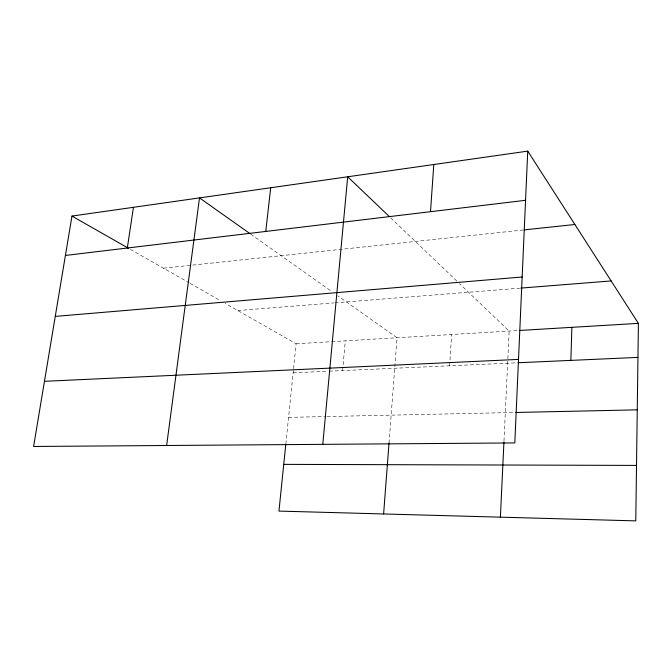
<?xml version="1.0" encoding="UTF-8"?>
<svg xmlns="http://www.w3.org/2000/svg" width="672" height="672" viewBox="0 0 672 672"><rect width="100%" height="100%" fill="white"/><g stroke="black" fill="none" stroke-linecap="round" stroke-linejoin="round"><path stroke-width="0.5" stroke-dasharray="3.36 2.52" d="M503.983 440.941L509.158 331.078L459.472 283.601M449.652 365.803L451.592 334.513M389.021 443.008L397.051 337.764L337.915 295.89M342.628 370.583L345.29 340.855M285.844 443.932L293.454 369.684M293.563 368.651L296.108 343.787L225.187 303.374M163.439 268.195L523.16 229.992M237.77 310.548L334.018 302.912M335.059 302.828L519.725 288.187M296.108 343.787L330.641 341.729M331.691 341.662L518.566 330.515M293.135 372.792L328.188 371.23M329.221 371.179L516.97 362.796M288.565 417.362L326.038 416.556M327.071 416.531L514.752 412.49M130.368 249.346L189.328 282.937M190.218 283.45L220.693 300.812M250.648 234.108L331.943 291.665M390.659 217.846L458.716 282.878"/><path stroke-width="1.01" d="M527.738 151.124L514.811 442.932L33.6 446.477L71.971 216.073L527.738 151.124L638.4 323.366L635.779 520.876L278.956 511.09L285.734 444.956M570.872 360.385L571.88 327.34M500.396 517.163L503.933 441.991M430.5 211.688L433.793 164.514M383.611 513.962L389.021 443.008M322.778 444.343L347.693 176.786L389.164 216.418M265.751 231.437L270.715 187.757M166.631 445.494L199.508 197.896L249.799 233.503M127.319 248.018L133.442 207.312M65.419 255.444L525.563 200.298M524.194 229.883L574.879 224.498M55.264 316.394L522.161 276.99M520.766 288.103L611.142 280.938M519.607 330.456L638.4 323.366M44.453 381.31L518.515 359.411M518.011 362.746L637.946 357.395M515.802 412.465L637.258 409.844M283.752 464.369L636.518 465.41M71.971 216.073L128.579 248.329"/></g></svg>
